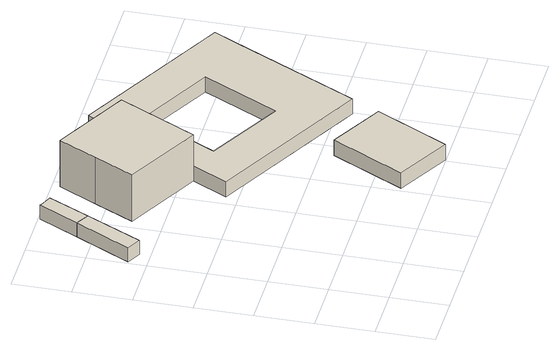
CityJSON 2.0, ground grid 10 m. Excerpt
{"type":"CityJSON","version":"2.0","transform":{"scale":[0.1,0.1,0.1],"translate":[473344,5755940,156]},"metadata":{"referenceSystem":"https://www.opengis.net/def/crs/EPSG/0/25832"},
"CityObjects":{
"building1":{"type":"Building","attributes":{"Gemeindeschluessel":"05711000","BezugspunktDach":"2000","function":"31001_9998","measuredHeight":2.68},"address":[{"country":"Germany","locality":"Bielefeld","thoroughfareNumber":"425","thoroughfareName":"Senner Hellweg"}],"geometry":[{"type":"Solid","lod":"1","boundaries":[[[[0,1,2,3,4]],[[5,6,7,8,9]],[[5,9,4,3]],[[6,5,3,2]],[[7,6,2,1]],[[8,7,1,0]],[[9,8,0,4]]]]}]},
"building2":{"type":"Building","attributes":{"Gemeindeschluessel":"05711000","BezugspunktDach":"2000","function":"31001_9998","measuredHeight":2.73},"address":[{"country":"Germany","locality":"Bielefeld","thoroughfareNumber":"425","thoroughfareName":"Senner Hellweg"}],"geometry":[{"type":"Solid","lod":"1","boundaries":[[[[10,11,1,0,4,12]],[[9,8,7,13,14,15]],[[9,15,12,4]],[[8,9,4,0]],[[7,8,0,1]],[[13,7,1,11]],[[14,13,11,10]],[[15,14,10,12]]]]}]},
"building3":{"type":"Building","attributes":{"Gemeindeschluessel":"05711000","BezugspunktDach":"2000","function":"31001_3043","measuredHeight":12.33},"address":[{"country":"Germany","locality":"Bielefeld","thoroughfareNumber":"425","thoroughfareName":"Senner Hellweg"}],"geometry":[{"type":"Solid","lod":"1","boundaries":[[[[16,17,18,19,20]],[[21,22,23,24,25]],[[21,25,20,19]],[[22,21,19,18]],[[23,22,18,17]],[[24,23,17,16]],[[25,24,16,20]]]]}]},
"building4":{"type":"Building","attributes":{"Gemeindeschluessel":"05711000","BezugspunktDach":"2000","function":"31001_1010","measuredHeight":3.01},"address":[{"country":"Germany","locality":"Bielefeld","thoroughfareNumber":"425","thoroughfareName":"Senner Hellweg"}],"geometry":[{"type":"Solid","lod":"1","boundaries":[[[[26,27,28,29]],[[30,31,32,33]],[[30,33,29,28]],[[31,30,28,27]],[[32,31,27,26]],[[33,32,26,29]]]]}]},
"building5":{"type":"Building","attributes":{"Gemeindeschluessel":"05711000","BezugspunktDach":"2000","function":"31001_3000","measuredHeight":2.93},"address":[{"country":"Germany","locality":"Bielefeld","thoroughfareNumber":"425","thoroughfareName":"Senner Hellweg"}],"geometry":[{"type":"Solid","lod":"1","boundaries":[[[[34,35,36,37,38,39,40],[41,42,43,44]],[[45,46,47,48,21,25,49],[50,51,52,53]],[[45,49,40,39]],[[46,45,39,38]],[[47,46,38,37]],[[48,47,37,36]],[[21,48,36,35]],[[25,21,35,34]],[[49,25,34,40]],[[50,53,44,43]],[[51,50,43,42]],[[52,51,42,41]],[[53,52,41,44]]]]}]}
},
"vertices":[
[59,527,36],[56,528,36],[5,432,36],[30,419,36],[80,516,36],[30,419,9],[5,432,9],[56,528,9],[59,527,9],[80,516,9],
[95,596,36],[92,598,36],[116,587,36],[92,598,9],[95,596,9],[116,587,9],
[188,587,100],[153,520,100],[118,452,100],[252,382,100],[323,517,100],[252,382,10],[118,452,10],[153,520,10],[188,587,10],[323,517,10],
[376,179,39],[309,53,39],[404,2,39],[472,128,39],[404,2,9],[309,53,9],[376,179,9],[472,128,9],
[323,517,39],[252,382,39],[220,321,39],[497,177,39],[614,402,39],[632,435,39],[355,579,39],[370,491,39],[504,421,39],[435,289,39],[301,360,39],[632,435,10],[614,402,10],[497,177,10],[220,321,10],[355,579,10],[435,289,10],[504,421,10],[370,491,10],[301,360,10]
]}
